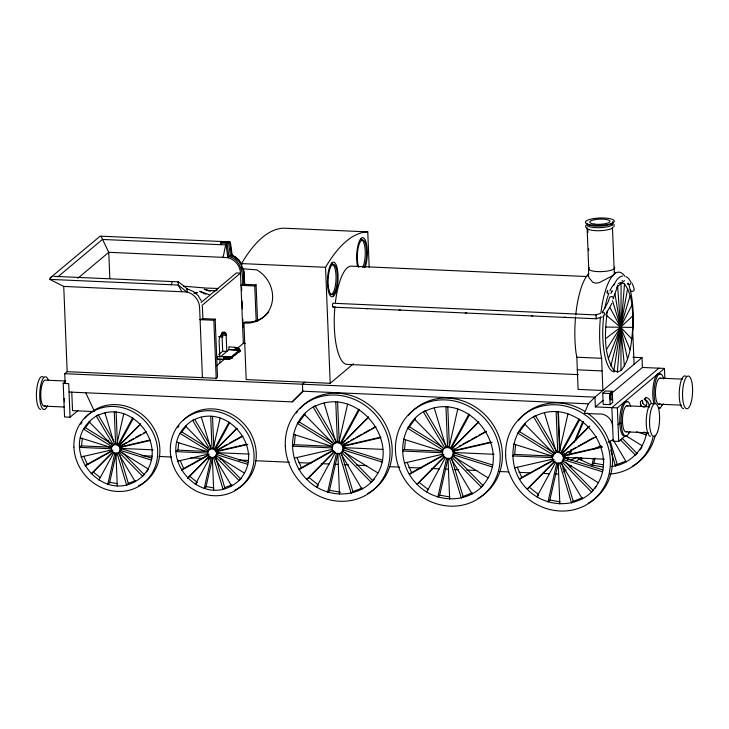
<?xml version="1.0" encoding="UTF-8"?>
<svg xmlns="http://www.w3.org/2000/svg" width="729" height="729" viewBox="0 0 729 729"><rect width="100%" height="100%" fill="white"/><g stroke="black" fill="none" stroke-linecap="round" stroke-linejoin="round"><path stroke-width="1.09" d="M618.374 283.508L621.062 282.396L624.525 283.964C633.483 296.329 632.635 312.814 632.836 327.376C631.46 342.083 630.795 358.65 620.962 370.532L617.372 372.018L613.909 370.441C602.755 353.182 605.097 330.647 607.266 311.128M621.062 282.396L620.962 370.532M614.757 272.136L615.322 273.366L612.542 275.699L599.293 282.642L595.784 283.18L592.877 282.36L589.251 278.05L588.385 275.844L588.731 268.609L587.091 227.703M171.315 284.747L172.235 281.567M220.541 244.68L221.461 241.499M648.928 407.156C649.785 403.702 647.461 400.303 644.263 399.082L646.286 397.387L648.6 398.708L650.295 400.695L651.115 403.055M617.372 372.018L624.525 283.964M97.495 415.229C50.921 443.761 104.375 512.478 143.713 475.208M82.295 438.129L81.63 445.519L79.434 447.36L111.382 448.772C111.537 453.775 118.335 454.896 120.786 450.795M111.382 448.772L111.883 446.558L114.599 444.016M120.194 449.164L119.027 452.262L142.547 476.192C170.796 447.105 131.548 396.822 96.328 416.213L113.432 445C116.358 443.387 120.13 445.938 120.194 449.164L121.078 448.426L153.026 449.839M121.953 447.688L121.451 449.893M193.896 419.485C146.739 448.736 202.079 517.617 241.144 478.607M178.696 442.394L178.031 449.775L175.835 451.615L207.783 453.028C207.856 457.566 214.089 459.297 216.604 455.543M207.783 453.028L208.284 450.823L211 448.271M216.595 453.42L215.429 456.527L238.948 480.447C267.197 451.36 227.949 401.078 192.729 420.469L209.834 449.255C212.759 447.642 216.531 450.194 216.595 453.42L217.479 452.682L249.427 454.094M314.481 406.235C287.791 420.405 285.786 459.306 306.809 479.354C323.767 497.242 354.786 499.675 372.255 481.213M295.263 434.602L294.388 444.307L292.192 446.157L332.123 447.916C332.26 453.821 340.334 455.689 343.45 450.814M332.123 447.916L332.752 445.155L336.443 441.719M343.14 448.408L341.691 452.29L371.079 482.197C406.39 445.838 357.338 382.98 313.306 407.21L334.684 443.196C338.347 441.191 343.067 444.38 343.14 448.408L344.024 447.67L382.853 449.383M382.014 462.04L343.013 449.848L344.771 448.371L344.899 446.932M453.037 456.172C446.494 464.291 436.853 450.176 446.622 446.585L425.244 410.609C398.016 425.144 395.719 463.462 416.979 484.22C434.147 502.39 465.549 504.422 483.017 485.587L453.62 455.68M405.433 439.469L404.559 449.173L402.362 451.023L442.303 452.782M453.32 453.274L451.862 457.156L481.249 487.063C516.569 450.704 467.508 387.846 423.485 412.076L444.863 448.062C448.517 446.057 453.238 449.246 453.32 453.274L454.194 452.536L494.134 454.295M534.831 415.967C508.131 430.137 506.136 469.039 527.158 489.086C544.326 507.256 575.719 509.289 593.187 490.453L565.385 462.159M515.613 444.335L514.738 454.039L512.533 455.889L552.473 457.648C552.6 463.553 560.683 465.421 563.79 460.546M552.473 457.648L553.101 454.887L556.792 451.451L535.414 415.475M563.49 458.14L562.032 462.022L591.429 491.929C626.74 455.57 577.687 392.712 533.655 416.942L555.033 452.928C558.687 450.923 563.408 454.112 563.49 458.14L565.248 456.664L565.121 458.104L563.362 459.58L602.354 471.772M611.266 466.46C628.881 465.066 643.971 450.039 646.532 432.725M613.909 370.441L620.598 327.266L627.633 288.484M217.588 359.16L226.355 359.415L230.109 358.814L230.045 357.064L217.479 356.363L217.588 359.16L224.65 359.461L225.498 359.452L225.416 357.064L231.986 356.645L239.65 350.093L238.438 348.325L235.148 347.332L239.358 348.863L239.795 351.351L230.209 358.841L230.145 357.092L231.84 356.636L239.303 350.385L239.577 349.483L239.777 351.132M588.385 275.844L588.595 274.642M230.182 243.741L230.419 242.438L229.781 241.864L100.174 236.141L50.283 277.831L49.727 279.38L63.742 286.424L186.916 291.983A15.728 14.434 50 0 1 199.6 307.428L202.416 377.658L202.862 377.294M634.066 289.568L633.847 290.743L631.733 291.609L630.102 289.85M114.817 453.238L107.81 484.193L110.006 482.352L117.369 483.646M116.758 444.699L123.766 413.744M109.569 482.716L116.33 452.864M211.219 457.493L204.211 488.448L206.407 486.608L213.77 487.911M213.16 448.955L220.167 417.999M205.97 486.972L212.476 458.231M336.424 453.502L327.658 492.193L329.863 490.353L340.616 492.248M338.848 442.822L347.605 404.13M329.426 490.717L337.937 453.128M446.604 458.368L437.837 497.06L440.034 495.219L449.711 496.923M449.018 447.688L457.785 408.996M439.596 495.583L448.107 457.994M556.774 463.234L548.008 501.926L550.204 500.085L559.881 501.789M559.189 452.554L567.955 413.862M549.766 500.449L558.277 462.86M593.497 458.404L591.994 465.038L602.746 466.943M593.752 463.571L595.001 458.04M610.811 365.931L620.598 327.266L630.157 295.637M596.641 318.099L596.468 318.783L333.044 307.146L332.36 305.077L332.889 303.237L596.258 314.919M77.793 278.287L108.776 252.307L222.682 257.337C225.307 252.726 223.42 243.659 229.781 241.864L231.612 255.186C235.968 256.991 239.805 260.207 241.864 264.527M613.098 298.863L617.354 286.825M585.961 225.188L585.587 226.227L586.353 228.168M614.091 226.537L614.155 224.541M217.853 454.158L218.253 453.092L248.37 462.514M608.278 358.768L620.598 327.266L631.934 304.95M611.904 393.031L642.404 367.452L642.012 357.666L594.955 397.132L588.349 403.82L584.376 413.407L598.263 414.017A12.338 11.327 50 0 1 612.624 426.356M562.979 469.221L563.809 467.216M567.189 459.06L568.055 456.974M568.912 454.896L571.071 449.693M574.087 442.412L582.708 421.599M567.645 460.026L568.511 457.949M569.805 454.832L571.527 450.668M575.837 440.261L583.592 421.535M239.795 351.351L239.595 349.792L239.704 351.569M202.389 306.408L202.881 318.783L200.092 319.657L200.53 319.284M611.886 303.373L606.318 313.379M333.044 307.146L333.39 306.472M613.526 285.531C615.558 281.695 617.837 276.82 622.593 275.999M98.889 480.119L113.742 452.745M132.687 417.817L117.834 445.191L119.592 443.715L133.38 418.291M210.143 457.001L195.29 484.375L196.465 483.391M229.088 422.073L214.235 449.447L215.994 447.971L229.781 422.556M335.076 452.882L316.514 487.1L318.272 485.623M358.75 409.224L340.197 443.442L341.956 441.965L359.452 409.698M426.693 491.966L445.246 457.748M468.929 414.09L450.367 448.308L452.126 446.831L469.622 414.564M555.425 462.614L536.863 496.832L538.622 495.356M579.099 418.956L560.537 453.174L562.305 451.698L579.801 419.43M581.906 457.994L580.849 459.953L591.994 465.038L594.19 463.197L602.792 464.719M640.591 406.281L640.426 402.107L641.411 400.54L642.449 400.403L642.659 402.709L643.88 404.595L645.694 405.424M602.828 311.465L608.068 302.061L609.736 297.177L611.339 296.439L612.542 296.776L613.636 298.27M606.501 349.464L620.598 327.266L632.854 315.775M223.858 359.397L223.757 356.882L224.578 356.982L224.65 359.461M90.013 421.535L85.758 427.285L83.562 429.126L111.883 446.558M146.565 471.891L148.388 469.421M186.414 425.8L182.159 431.541L179.963 433.381L208.284 450.823M305.141 413.963L299.546 421.517L297.35 423.358L332.752 445.155M415.32 418.829L409.725 426.383L407.52 428.224L442.922 450.021M373.275 480.347L374.524 478.671M525.491 423.695L519.895 431.249L517.699 433.09L553.101 454.887L554.268 453.903M594.873 488.403L596.112 486.726M640.098 449.839L641.957 447.324M91.125 473.923L112.795 451.989M140.451 424.014L118.772 445.938L140.661 424.105M92.884 472.447L113.013 452.08M209.196 456.254L187.526 478.178L189.731 476.338L197.495 482.534M236.852 428.269L215.183 450.203L237.062 428.36M189.285 476.702L209.414 456.345M69.055 392.038L292.174 401.898L302.735 391.2L302.453 384.21L304.877 382.187M303.109 391.282L292.174 401.898M333.9 451.944L306.809 479.354L309.005 477.513L317.835 484.557M368.464 416.97L341.372 444.38L345.519 440.489M308.567 477.878L334.857 451.269M347.113 438.876L368.628 417.106M444.07 456.81L416.979 484.22L419.184 482.379L428.005 489.423M478.634 421.836L451.543 449.246L478.798 421.973M418.738 482.744L444.234 456.946M554.24 461.676L527.158 489.086L529.354 487.245L538.175 494.289M588.804 426.702L561.722 454.112L589.77 426.028M528.917 487.61L555.206 461.001M57.828 276.865L102.425 239.458L226.054 244.926L227.822 257.683A15.728 14.434 50 0 1 240.497 273.129L243.322 343.359L245.445 343.45M65.136 383.5L64.744 373.713L67.168 371.69L216.194 378.269L217.506 377.157L215.183 319.156L202.443 318.591L202.881 318.783M77.912 410.618L70.066 417.198L64.553 416.961L63.213 383.408L65.555 381.449M201.086 302.526L236.369 272.947L240.497 273.129L201.933 305.469M200.092 319.657L213.861 320.268L215.183 319.156M241.663 290.671L241.436 284.984L240.989 285.358L254.767 285.959L256.079 284.857L257.547 321.252M353.465 363.789L330.201 383.299L246.192 379.59L243.923 322.983L245.245 321.881A29.661 27.228 50 0 0 268.81 311.739M218.782 354.513L222.691 351.232L226.828 351.414L226.099 334.064L225.161 332.46L222.309 332.169M220.568 356.663L229.024 349.574L238.638 350.357L238.565 348.298M120.686 445.911L119.51 446.895L146.529 431.905M235.257 349.847L228.979 349.61L228.87 346.813L235.148 347.332L235.212 349.884L237.991 350.239L237.918 348.07M216.586 365.776L224.705 358.969M237.326 348.389L243.759 342.985M119.993 447.998L121.761 446.522L150.101 439.997M91.717 473.431L93.33 472.082L100.228 477.586M144.743 474.351L144.306 474.716L122.354 452.39M178.623 460.236L177.457 461.22L207.975 454.194M217.087 450.176L215.912 451.16L242.93 436.17M216.404 452.253L218.162 450.777L246.502 444.253M218.253 453.092L216.495 454.568L247.687 464.327M214.672 456.609L213.506 457.593L223.028 489.277L225.234 487.437L231.931 484.867M349.018 441.346L342.293 445.574L376.064 426.839M342.894 446.95L344.653 445.474L380.629 437.19M607.731 292.912L607.211 293.34L606.993 291.91L607.366 290.598L607.822 291.208M621.974 280.966L622.493 280.528M616.716 287.18L624.534 280.629M453.073 451.816L454.832 450.34L490.808 442.056M602.746 393.186L605.389 390.972L612.269 391.282L612.725 402.463L610.082 404.677L603.193 404.367L602.746 393.186L609.635 393.496L612.269 391.282M64.744 373.713L594.955 397.132L595.347 406.919L603.193 400.339M658.934 368.181L611.868 407.648L613.217 441.191L618.73 441.437L625.764 435.532A17.359 5.267 -87.5 0 1 619.814 423.184A17.359 5.267 -87.5 0 1 624.416 401.989L625.792 402.043M595.347 406.919L617.381 407.885L664.447 368.427L664.848 378.488M563.244 456.682L565.002 455.206L602.072 446.667M560.792 462.377L559.626 463.352L571.536 502.964L573.732 501.124L582.553 497.743M640.426 402.107L640.636 404.404L641.857 406.29L643.671 407.128L645.466 406.627L646.659 404.969L646.833 402.7L645.94 400.586L644.272 399.328L646.286 397.387M618.055 424.661L619.814 423.184L621.19 423.248M563.526 472.027L566.132 469.841M569.613 466.915L571.354 465.457M575.71 461.812L580.931 457.429M582.015 458.969L580.849 459.953L578.197 457.839M628.371 433.345L630.102 431.887M661.877 405.242L663.445 403.939M636.581 454.058L635.406 455.042L620.315 439.687M637.611 453.201L637.173 453.566L622.074 438.211M613.618 222.318L612.296 223.384L612.36 224.906M177.785 282.36L178.45 281.841L187.453 289.003L186.916 291.983L178.204 285.057L49.727 279.38M605.58 338.639L620.598 327.266L632.836 327.376M50.283 277.831L51.841 276.674M611.394 291.199L612.378 290.816L610.893 293.505M230.692 358.641L230.628 356.991L230.801 358.659L232.041 358.039L231.84 356.636L232.041 358.039M86.806 464.546L112.858 450.094M127.065 442.211L121.269 445.428L121.761 446.522M128.997 441.136L133.817 438.466M135.749 437.391L140.569 434.712M143.467 433.108L145.399 432.042M112.056 451.032L85.038 466.022L87.243 464.182L83.698 456.126M183.207 468.811L209.259 454.349M218.636 449.146L227.32 444.326M229.252 443.259L241.8 436.297M208.467 455.288L181.448 470.287L183.644 468.437L180.099 460.382M300.959 468.009L332.752 450.376M351.004 440.243L353.984 438.594M355.971 437.491L361.93 434.183M363.917 433.081L369.876 429.773M371.863 428.67L374.843 427.021M332.98 450.75L299.2 469.485L301.405 467.644L296.867 457.347M411.138 472.875L443.915 454.686M459.197 446.212L461.184 445.109M463.17 444.007L469.13 440.699M471.116 439.596L477.076 436.288M479.062 435.186L486.015 431.331M443.15 455.616L409.379 474.351L411.575 472.51L407.046 462.213M486.243 431.705L452.463 450.44L454.222 448.964L454.832 450.34M521.308 477.741L554.086 459.552M566.387 452.727L568.374 451.625M570.36 450.531L576.32 447.223M578.307 446.121L593.206 437.847M553.32 460.482L519.549 479.217L521.745 477.377L517.216 467.079M596.413 436.571L562.642 455.306L564.401 453.83L565.002 455.206M242.374 284.638L240.989 285.358L244.689 284.757L244.188 272.281L243.358 268.345M186.642 289.413L187.453 289.003L193.714 291.673L198.188 295.646L201.213 300.804M217.242 290.06L215.757 290.78L208.868 290.479L204.22 289.24L210.189 291.336M570.816 460.172L576.867 457.265M592.987 449.501L601.051 445.629M608.104 442.23L613.144 439.806M236.633 347.651L236.715 350.011M600.623 313.415L595.985 314.855L596.204 318.719L602.436 316.933M135.53 480.611L128.833 483.181L126.627 485.022L117.105 453.338M362.204 488.011L353.383 491.392L351.187 493.232L339.277 453.62M472.374 492.877L463.562 496.258L461.357 498.098L449.447 458.486M625.555 461.238L617.718 464.236L615.513 466.077L610.692 450.021M237.308 347.851L237.39 350.111M224.368 332.26C220.723 333.281 219.001 337.737 219.137 341.245L219.784 357.319M150.311 440.48L120.877 447.26L121.078 448.426M81.056 456.965L111.573 449.939M247.805 444.49L217.278 451.515L217.479 452.682M380.839 437.673L343.778 446.212L344.024 447.67M294.215 458.158L332.369 449.374M492.102 442.293L453.948 451.078L454.194 452.536M404.385 463.024L442.549 454.24M602.282 447.159L564.128 455.944L564.374 457.402L604.305 459.161M514.565 467.89L552.719 459.106M193.878 293.222L197.532 292.584L194.588 292.757M226.272 357.155L226.355 359.415L228.806 359.142L228.733 357.183M615.148 464.801L617.272 464.61L610.191 441.054M605.599 327.039L620.598 327.266L631.897 338.967M369.184 267.142L367.771 231.886L283.763 228.177A282.123 85.648 -87.5 0 0 241.536 263.588L241.746 268.691L256.872 269.894A29.661 27.228 50 0 1 271.835 303.51A29.661 27.228 50 0 1 243.923 322.983M220.978 241.9L228.505 242.228L230.337 255.524L234.319 257.219L239.039 261.401L241.691 265.939M225.079 242.21L229.353 242.393M220.632 243.112L227.083 243.395L228.888 256.471L227.822 257.683L222.682 257.337M586.872 276.537L351.323 266.14A49.189 14.935 -87.5 0 0 335.386 302.38M241.536 263.588L325.544 267.297A282.123 85.648 -87.5 0 1 367.771 231.886M244.333 284.337L256.079 284.857M53.809 276.337L178.45 281.841L178.204 285.057L181.785 291.646M223.101 332.369L225.161 332.46M221.625 332.898L225.753 333.08M226.099 334.064L221.971 333.882L222.691 351.232M222.044 335.158L226.181 335.34M218.554 336.68L223.092 336.88M632.945 357.265L642.012 357.666M576.839 357.21L601.625 358.303L602.874 390.489L578.079 389.395L576.839 357.21L576.083 353.273A54.976 16.694 -87.5 0 1 575.555 316.96M642.404 367.452L664.447 368.427M235.713 353.519L235.631 354.905M577.295 369.831L602.081 370.924M657.403 374.323L658.779 374.387M659.991 378.151L682.526 379.144M578.27 374.633L347.268 364.427A49.189 14.935 -87.5 0 1 334.939 306.554M658.916 404.167L681.451 405.16M302.735 391.2L588.349 403.82M65.574 381.012L45.289 380.119A13.022 3.955 -87.5 0 0 40.76 394.781A13.022 3.955 -87.5 0 0 45.262 405.707M627.004 405.807L649.539 406.809M658.752 407.866L660.128 407.93M63.213 383.408L68.717 383.654L70.066 417.198M44.214 406.135L64.498 407.037M625.929 431.832L648.464 432.826M93.485 411.557L72.526 410.627L71.779 392.02M293.951 444.681L332.779 446.394M404.121 449.547L442.95 451.26M514.291 454.413L553.12 456.126M81.192 445.884L110.936 447.196M177.594 450.139L207.337 451.461M141.955 455.716L152.179 456.163M158.986 456.463L171.479 457.019M190.779 457.876L203.273 458.423M206.672 458.577L210.08 458.723M220.295 459.179L222.573 459.279M238.465 459.981L248.68 460.427M255.496 460.728L289.559 462.232M298.644 462.633L311.128 463.188M321.343 463.635L329.298 463.99M334.976 464.236L338.374 464.391M344.052 464.637L348.599 464.838M356.545 465.193L366.76 465.64M389.468 466.651L399.683 467.098M408.769 467.499L421.262 468.054M431.477 468.501L439.423 468.856M445.1 469.102L448.508 469.257M454.185 469.503L458.723 469.704M466.678 470.059L476.894 470.506M498.463 471.463L508.687 471.909M518.902 472.365L530.256 472.866M542.74 473.413L549.557 473.713M555.234 473.968L558.642 474.114M564.328 317.243L565.941 317.388M531.277 315.775L532.89 315.93M498.226 314.317L499.839 314.472M183.781 286.205L206.444 288.092A560.291 514.309 50 0 1 218.244 288.511M465.175 312.859L466.788 313.005M432.124 311.401L433.737 311.547M399.073 309.943L400.686 310.089M366.022 308.485L367.635 308.631M224.55 357.019L225.407 357.101M209.086 294.625L199.755 291.327L205.76 294.252M604.068 314.8L605.261 314.718L604.332 312.941L602.555 311.939L602.4 313.087M643.771 432.06L647.015 433.072M636.59 431.841L646.341 434.885M565.121 458.104L603.038 469.959M513.608 444.016L552.6 456.208M492.859 465.093L454.951 453.238L453.183 454.714L492.184 466.906M403.429 439.15L442.43 451.342M344.771 448.371L382.689 460.227M293.258 434.284L332.26 446.476M176.691 442.12L207.883 451.88M151.969 458.259L121.852 448.836L120.094 450.312L151.286 460.072M80.29 437.865L111.482 447.624M229.471 357.146L229.544 358.996M239.659 350.913L238.511 350.385L238.438 348.325M239.65 351.351L238.939 350.549L239.012 348.571L239.076 350.531M625.983 435.796L642.249 445.811M519.458 431.623L554.86 453.411M562.861 460.901L598.263 482.689M409.288 426.757L441.81 446.777M452.691 456.035L488.093 477.823M299.109 421.891L332.597 442.503M342.521 451.169L377.923 472.957M181.721 431.905L207.209 447.597M216.094 455.625L244.415 473.066M85.32 427.65L111.756 443.925M119.693 451.369L148.014 468.811M626.202 276.728L628.58 278.451L631.232 282.542L630.12 284.583L627.86 284.392L627.35 283.381M562.305 451.698L563.481 452.636M452.126 446.831L453.301 447.77M341.956 441.965L343.131 442.904M215.994 447.971L216.941 448.727M119.592 443.715L120.54 444.462M606.537 315.447L620.598 327.266L630.093 349.756M239.713 260.845L234.911 256.599L231.612 255.186L228.888 256.471C241.436 259.806 243.404 274.396 242.538 285.367M524.534 423.859L553.931 453.766M414.364 418.993L443.751 448.9M345.036 452.427L372.838 480.721M304.193 414.127L333.581 444.034M219.538 457.438L240.707 478.971M185.43 426L208.95 449.921M89.029 421.745L112.548 445.665M227.083 357.155L227.202 359.351M101.194 236.606L108.776 252.307L109.824 278.487M613.007 439.587L626.293 461.958M560.929 462.86L582.307 498.836M450.759 457.994L472.137 493.97M315.065 405.743L335.869 440.753M340.58 453.128L361.967 489.104M195.053 419.95L210.453 445.856M214.545 457.192L231.649 485.979M98.087 414.737L114.052 441.601M118.144 452.937L135.248 481.723M609.945 307.602L620.598 327.266L627.541 359.014M632.408 283.699L634.203 289.003M85.585 392.421L94.588 411.603M108.001 440.207L109.441 443.278M344.052 444.098L344.653 445.474M217.679 449.684L218.162 450.777M612.506 300.712L620.598 327.266L624.425 366.095M562.023 464.027L573.295 501.488M544.426 412.824L556.336 452.427M451.852 459.161L463.115 496.622M434.256 407.958L446.166 447.56M341.363 453.219L352.945 491.756M324.086 403.091L335.996 442.694M215.893 458.231L224.787 487.801M201.35 417.17L210.872 448.854M119.811 455.033L128.386 483.546M104.949 412.915L114.471 444.599M243.368 269.074L244.379 282.114M242.219 266.85L243.45 272.682L243.951 285.139M601.625 358.303L600.869 354.367A54.976 16.694 -87.5 0 1 600.45 316.96M614.948 293.878L620.598 327.266L617.554 284.993M230.419 242.438L232.232 255.597M230.774 248.024L231.066 250.165M231.512 253.382L231.804 255.524M642.449 400.403L642.577 403.538M634.102 364.309L632.763 332.196L633.164 327.294A54.976 16.694 -87.5 0 0 628.252 283.144M612.478 227.913L614.328 273.976M617.381 407.885L618.73 441.437M609.635 393.496L610.082 404.677M603.503 459.252L603.639 462.633M587.829 230.227L587.92 232.505M588.558 248.416L588.649 250.685M558.387 411.366L559.963 450.65M557.931 411.42L559.517 450.832L557.758 452.299L556.127 411.767M558.204 463.48L559.836 504.012M447.761 406.554L449.346 445.966L447.588 447.433L445.957 406.9M448.034 458.614L449.656 499.146M361.302 238.265L361.384 240.36M332.087 262.759L332.169 264.855M333.344 294.206L333.435 296.302M337.591 401.688L339.167 441.1L337.409 442.567L335.787 402.034M337.864 453.748L339.486 494.28M325.544 267.297L330.201 383.299M254.767 285.959L256.18 321.216M242.074 300.913L242.393 308.868M242.803 319.102L243.121 327.066M231.722 358.258L231.54 356.773L231.594 358.249M219.876 359.552L220.012 362.905M213.861 320.268L216.194 378.269M212.558 417.088L213.77 447.278L212.011 448.754L210.708 416.323M212.367 457.694L213.67 490.125M116.111 411.712L117.369 443.022L115.61 444.499L114.307 412.067M115.966 453.438L117.269 485.869M63.742 286.424L67.168 371.69M231.312 358.468L231.129 356.891L231.184 358.449M227.895 357.164L228.022 359.26M239.577 349.483L239.631 351.141M239.504 350.931L239.358 348.863L239.276 350.731M614.447 267.096A13.022 3.326 -2.3 0 1 601.115 271.635A13.022 3.326 -2.3 0 1 589.333 267.734M612.679 223.174A13.022 3.326 -2.3 0 1 601.051 227.63A13.022 3.326 -2.3 0 1 586.973 224.687M612.615 221.652A13.022 3.326 -2.3 0 1 600.988 226.108A13.022 3.326 -2.3 0 1 586.909 223.165M653.849 403.319A17.359 5.267 -87.5 0 1 653.867 382.37A17.359 5.267 -87.5 0 1 660.137 374.36M655.225 403.374A17.359 5.267 -87.5 0 1 656.237 378.843A17.359 5.267 -87.5 0 1 663.691 378.934M662.296 404.486A17.359 5.267 -87.5 0 1 658.743 408.504M625.81 401.415A17.359 5.267 -87.5 0 1 627.15 402.025M629.309 432.151A17.359 5.267 -87.5 0 1 622.056 430.301A17.359 5.267 -87.5 0 1 623.368 406.162A17.359 5.267 -87.5 0 1 630.703 406.6M626.976 431.395A13.022 3.955 -87.5 0 1 622.511 418.774A13.022 3.955 -87.5 0 1 628.006 406.263M659.964 403.738A13.022 3.955 -87.5 0 1 655.499 391.108A13.022 3.955 -87.5 0 1 660.993 378.606M683.565 408.641A16.402 4.985 -87.5 0 1 679.392 390.051A16.402 4.985 -87.5 0 1 686.189 376.437M575.773 314.782A54.976 16.694 -87.5 0 1 588.923 273.439M357.538 266.431A17.359 5.267 -87.5 0 1 358.932 242.201A17.359 5.267 -87.5 0 1 366.277 243.085A17.359 5.267 -87.5 0 1 365.193 267.352M361.219 239.795A15.191 4.611 -87.5 0 1 365.183 250.466A15.191 4.611 -87.5 0 1 362.723 267.443M358.814 267.434A15.191 4.611 -87.5 0 1 358.941 244.908A15.191 4.611 -87.5 0 1 365.83 244.99A15.191 4.611 -87.5 0 1 364.108 267.507M600.924 312.668A54.976 16.694 -87.5 0 1 624.944 276.419M613.08 227.038A13.022 3.326 -2.3 0 1 601.17 230.646A13.022 3.326 -2.3 0 1 587.374 228.551M650.578 436.307A16.402 4.985 -87.5 0 1 646.404 417.717A16.402 4.985 -87.5 0 1 653.202 404.094M614.611 371.89A44.852 13.614 -87.5 0 1 603.785 315.32M604.769 308.695A44.852 13.614 -87.5 0 1 608.979 293.012M609.863 290.926A44.852 13.614 -87.5 0 1 614.72 283.754M332.005 264.299A15.191 4.611 -87.5 0 1 335.996 279.526A15.191 4.611 -87.5 0 1 330.756 294.653M40.76 409.37A16.402 4.985 -87.5 0 1 36.587 390.78A16.402 4.985 -87.5 0 1 43.385 377.166M47.44 405.725A16.402 4.985 -87.5 0 1 40.669 404.331A16.402 4.985 -87.5 0 1 41.599 381.832A16.402 4.985 -87.5 0 1 48.479 380.611M64.498 401.843A17.359 5.267 -87.5 0 1 64.261 398.645M236.797 489.104A43.986 40.368 50 0 1 234.929 490.07M177.794 427.613A43.986 40.368 50 0 1 178.915 425.8M183.58 420.032A43.986 40.368 50 0 1 246.211 426.529A43.986 40.368 50 0 1 237.709 488.576M85.047 418.118A43.986 40.368 50 0 1 149.81 422.273A43.986 40.368 50 0 1 138.528 485.815M80.873 424.278A43.986 40.368 50 0 1 81.94 422.437M518.729 420.132A54.976 50.465 50 0 1 584.503 411.211M587.246 413.006A54.976 50.465 50 0 1 588.194 503.201M408.559 415.266A54.976 50.465 50 0 1 488.731 418.82A54.976 50.465 50 0 1 478.024 498.335M296.366 413.051A54.976 50.465 50 0 1 297.687 411.265M299.819 408.723A54.976 50.465 50 0 1 379.317 414.883A54.976 50.465 50 0 1 367.844 493.469M655.262 435.149A54.976 50.465 50 0 1 632.18 466.314M653.066 436.99A54.976 50.465 50 0 1 609.772 474.06M610.246 394.763L610.018 397.505L610.446 399.702L611.257 400.075L611.995 398.399L611.795 393.46L610.984 393.086L610.246 394.763M235.959 347.46L235.986 349.929L235.959 347.46M239.44 350.394L239.495 351.788L239.44 350.394M690.609 404.03A16.402 4.985 -87.5 0 0 689.506 376.583A16.402 4.985 -87.5 0 0 682.572 396.585A16.402 4.985 -87.5 0 0 690.609 404.03M592.057 225.115A14.452 3.691 -2.3 0 0 614.283 221.343A14.452 3.691 -2.3 0 0 593.233 218.673A14.452 3.691 -2.3 0 0 592.057 225.115M594.39 224.095A10.124 2.588 -2.3 0 0 609.963 221.452A10.124 2.588 -2.3 0 0 595.219 219.584A10.124 2.588 -2.3 0 0 594.39 224.095M335.978 291.846A17.359 5.267 -87.5 0 0 334.811 262.795A17.359 5.267 -87.5 0 0 327.485 283.955A17.359 5.267 -87.5 0 0 335.978 291.846M335.577 290.306A15.191 4.611 -87.5 0 0 334.556 264.891A15.191 4.611 -87.5 0 0 328.141 283.408A15.191 4.611 -87.5 0 0 335.577 290.306M657.622 431.696A16.402 4.985 -87.5 0 0 656.519 404.24A16.402 4.985 -87.5 0 0 649.585 424.242A16.402 4.985 -87.5 0 0 657.622 431.696M170.322 451.379A43.986 40.368 50 0 0 234.601 490.945A43.986 40.368 50 0 0 231.64 417.353A43.986 40.368 50 0 0 170.322 451.379M73.921 447.114A43.986 40.368 50 0 0 138.2 486.69A43.986 40.368 50 0 0 135.239 413.097A43.986 40.368 50 0 0 73.921 447.114M505.653 455.579A54.976 50.465 50 0 0 585.998 505.042A54.976 50.465 50 0 0 582.298 413.051A54.976 50.465 50 0 0 505.653 455.579M395.473 450.713A54.976 50.465 50 0 0 475.818 500.176A54.976 50.465 50 0 0 472.128 408.185A54.976 50.465 50 0 0 395.473 450.713M285.303 445.847A54.976 50.465 50 0 0 365.648 495.31A54.976 50.465 50 0 0 361.958 403.319A54.976 50.465 50 0 0 285.303 445.847"/></g></svg>
